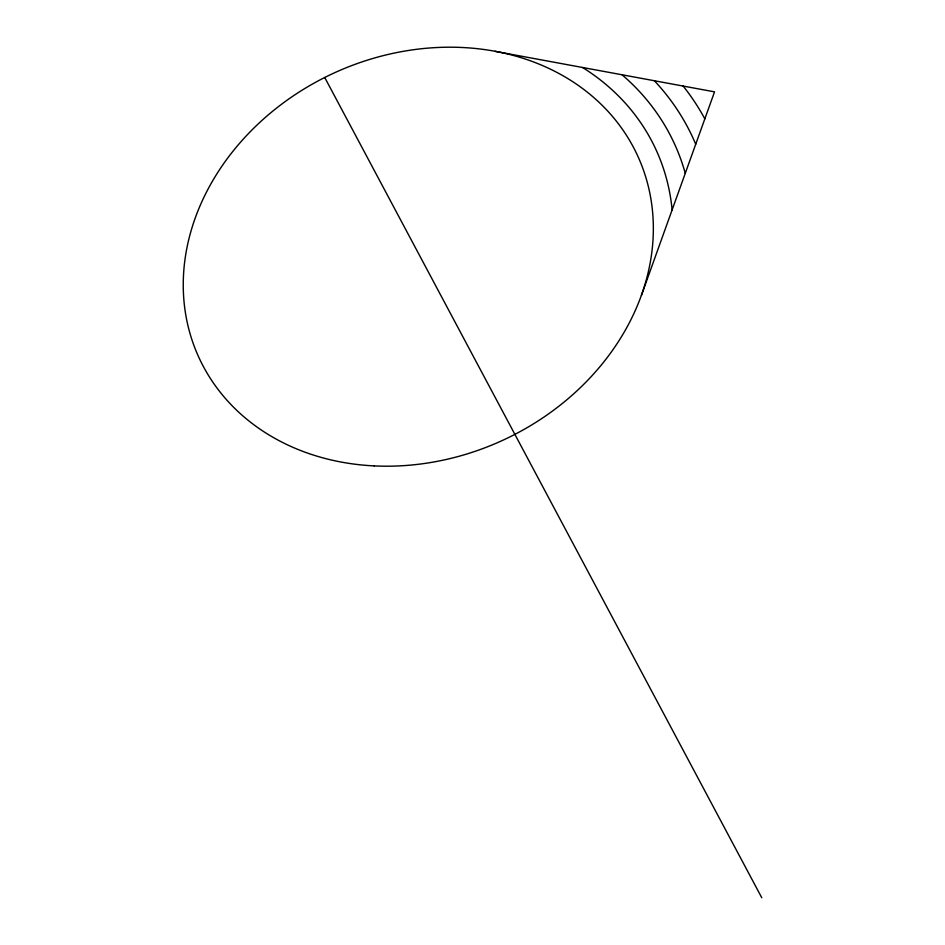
<?xml version="1.0" encoding="UTF-8"?>
<svg xmlns="http://www.w3.org/2000/svg" width="945" height="945" viewBox="0 0 945 945"><rect width="100%" height="100%" fill="white"/><g stroke="black" fill="none" stroke-linecap="round" stroke-linejoin="round"><path stroke-width="1.42" d="M641.431 295.324L714.538 91.854L494.908 51.302M324.737 77.502L761.776 897.75M654.342 80.738A299.707 251.11 -24.7 0 1 695.721 144.219M582.545 67.485A260.844 218.401 -24.7 0 1 672.119 209.92M683.164 86.054A319.162 267.518 -24.7 0 1 704.84 118.846M622.046 74.773A280.263 234.738 -24.7 0 1 685.267 173.313M374.185 465.897A241.447 202.1 -24.7 0 0 640.32 161.926A241.447 202.1 -24.7 0 0 240.396 142.352A241.447 202.1 -24.7 0 0 374.185 465.897"/></g></svg>
